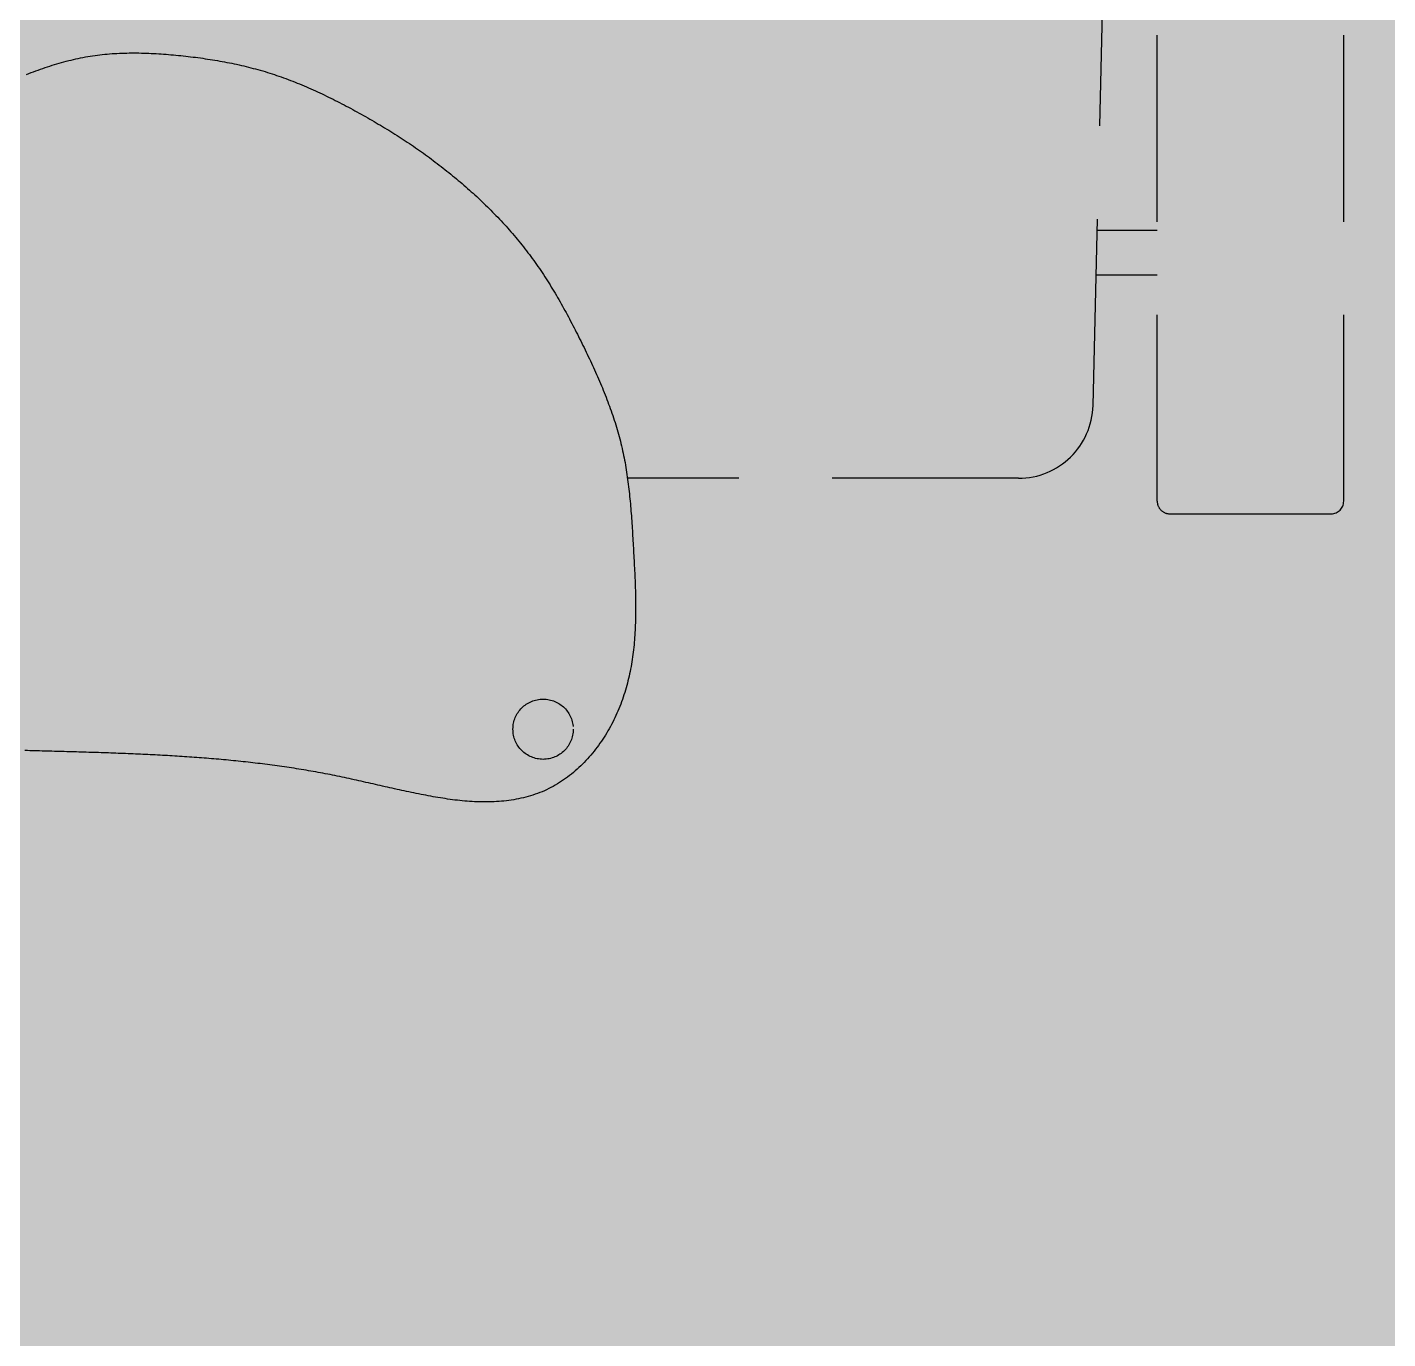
# Model space of a CAD drawing. Header units: metres. Extents: x 630750 to 860239, y 578133 to 726633.
# Drawn here: x 765025 to 765573, y 634001 to 634529 of the extents above; entities that cross this region are included whole.
import ezdxf

# ---------------------------------------------------------------- set-up
doc = ezdxf.new("R2010")
doc.units = ezdxf.units.M
doc.header["$LTSCALE"] = 300
doc.linetypes.add('3$0$업무시설_xr-base$0$CONTINOUS', pattern=[0])
doc.linetypes.add('새_블럭$0$HIDDEN', pattern=[0.375, 0.25, -0.125])
for name, color, linetype in [('3$0$A-CON', 2, 'Continuous'), ('3$0$A-WALL-CONC', 2, 'Continuous'), ('새_블럭$0$KUK-WALL-FIN_1', 30, 'Continuous')]:
    doc.layers.add(name, color=color, linetype=linetype)

# ---------------------------------------------------------------- blocks, each defined once
blk = doc.blocks.new('3$0$con2')
at = {"layer": '3$0$A-WALL-CONC', "linetype": '3$0$업무시설_xr-base$0$CONTINOUS'}
h = blk.add_hatch(color=251, dxfattribs=at)
h.dxf.hatch_style = 1
edge = h.paths.add_edge_path(flags=17)
edge.add_arc((-134345.86, -276172.16), 450, 0, 360)
h.paths.add_polyline_path([(-156156.58, -311179.88), (-156334.97, -311089.44), (-156922.81, -312248.94), (-156744.43, -312339.38)], flags=16)
h.paths.add_polyline_path([(-157332.28, -313498.88), (-157510.66, -313408.44), (-158053.29, -314478.74), (-157874.91, -314569.18)], flags=16)
h.paths.add_polyline_path([(-94657.59, -334034.69), (-94715.67, -334226.07), (-93739.61, -334522.25), (-93681.54, -334330.86)], flags=17)
h.paths.add_polyline_path([(-111499.3, -328924.21), (-111557.38, -329115.59), (-110581.33, -329411.77), (-110523.25, -329220.39)], flags=17)
h.paths.add_polyline_path([(-109394.09, -329563.02), (-109452.17, -329754.4), (-108476.11, -330050.58), (-108418.04, -329859.2)], flags=17)
h.paths.add_polyline_path([(-107288.88, -330201.83), (-107346.95, -330393.21), (-106370.9, -330689.39), (-106312.83, -330498.01)], flags=17)
h.paths.add_polyline_path([(-105183.67, -330840.64), (-105241.74, -331032.02), (-104265.69, -331328.2), (-104207.61, -331136.82)], flags=17)
h.paths.add_polyline_path([(-103078.45, -331479.45), (-103136.53, -331670.83), (-102160.47, -331967.01), (-102102.4, -331775.63)], flags=16)
h.paths.add_polyline_path([(-100973.24, -332118.26), (-101031.31, -332309.64), (-100055.26, -332605.82), (-99997.19, -332414.44)], flags=16)
h.paths.add_polyline_path([(-98868.03, -332757.07), (-98926.1, -332948.45), (-97950.05, -333244.63), (-97891.97, -333053.25)], flags=16)
h.paths.add_polyline_path([(-96762.81, -333395.88), (-96820.89, -333587.26), (-95844.83, -333883.44), (-95786.76, -333692.06)], flags=16)
edge = h.paths.add_edge_path(flags=17)
edge.add_arc((-134345.86, -286072.18), 450, 0, 360)
h.paths.add_polyline_path([(-143845.86, -275922.16), (-143845.86, -275872.16), (-144545.85, -275872.16), (-144545.85, -286422.16), (-141345.85, -286422.16), (-141345.85, -286222.16), (-143845.85, -286222.16), (-143845.85, -285772.16), (-144345.85, -285772.16), (-144345.85, -276572.16), (-143845.85, -276572.16), (-143845.85, -276122.16), (-141745.85, -276122.16), (-141345.85, -276122.16), (-141345.85, -275922.16)], flags=17)
h.paths.add_polyline_path([(-104645.86, -260722.16), (-107545.86, -260722.15), (-107545.86, -260922.15), (-104645.86, -260922.16)], flags=16)
h.paths.add_polyline_path([(-105845.86, -322372.15), (-105845.86, -325422.15), (-105555.86, -325422.15), (-105555.86, -325222.15), (-105645.86, -325222.15), (-105645.86, -322572.15), (-99445.86, -322572.15), (-99445.86, -325222.15), (-104555.86, -325222.15), (-104555.86, -325422.15), (-99245.86, -325422.15), (-99245.86, -322372.15)], flags=17)
edge = h.paths.add_edge_path(flags=17)
edge.add_arc((-99495.86, -295972.16), 450, 0, 360)
edge = h.paths.add_edge_path(flags=17)
edge.add_arc((-114495.86, -312472.16), 450, 0, 360)
edge = h.paths.add_edge_path(flags=17)
edge.add_arc((-114495.86, -319072.16), 450, 0, 360)
edge = h.paths.add_edge_path(flags=16)
edge.add_arc((-114545.86, -327472.16), 400, 0, 360)
h.paths.add_polyline_path([(-99895.86, -302172.15), (-99095.86, -302172.15), (-99095.86, -302972.15), (-99895.86, -302972.15)], flags=17)
h.paths.add_polyline_path([(-92295.86, -302072.16), (-91595.86, -302072.16), (-91595.86, -303072.16), (-92295.86, -303072.16)], flags=17)
h.paths.add_polyline_path([(-92295.86, -311972.16), (-91595.86, -311972.16), (-91595.86, -312972.16), (-92295.86, -312972.16)], flags=17)
edge = h.paths.add_edge_path()
edge.add_arc((-127717.72, -334910.62), 400, 0, 360)
h.paths.add_polyline_path([(-166745.86, -285572.16), (-165945.86, -285572.16), (-165945.86, -286372.16), (-166745.86, -286372.16)], flags=16)
h.paths.add_polyline_path([(-151620.1, -327239.63), (-152385.63, -327007.33), (-152617.93, -327772.87), (-151852.4, -328005.16)], flags=16)
h.paths.add_polyline_path([(-164251.38, -323406.77), (-165016.91, -323174.47), (-165249.21, -323940.01), (-164483.67, -324172.3)], flags=17)
h.paths.add_polyline_path([(-165728.14, -305715.75), (-166493.67, -305483.45), (-166725.96, -306248.98), (-165960.43, -306481.28)], flags=16)
h.paths.add_polyline_path([(-170567.02, -321490.34), (-171332.55, -321258.04), (-171564.84, -322023.58), (-170799.31, -322255.87)], flags=17)
h.paths.add_polyline_path([(-166745.86, -295572.15), (-165945.86, -295572.15), (-165945.86, -296372.15), (-166745.86, -296372.15)], flags=16)
edge = h.paths.add_edge_path(flags=16)
edge.add_arc((-137840, -314543.94), 450, 0, 360)
edge = h.paths.add_edge_path(flags=16)
edge.add_arc((-128366.54, -317418.58), 450, 0, 360)
h.paths.add_polyline_path([(-146814.55, -311402.67), (-147580.08, -311170.38), (-147812.37, -311935.91), (-147046.84, -312168.21)], flags=16)
h.paths.add_polyline_path([(-182399.1, -318004.49), (-183068.94, -317801.23), (-183272.2, -318471.07), (-182602.36, -318674.33)], flags=16)
h.paths.add_polyline_path([(-183245.86, -305522.16), (-182545.86, -305522.16), (-182545.86, -306222.16), (-183245.86, -306222.16)], flags=16)
h.paths.add_polyline_path([(-183245.86, -295622.16), (-182545.86, -295622.16), (-182545.86, -296322.16), (-183245.86, -296322.16)], flags=17)
h.paths.add_polyline_path([(-183245.86, -285722.16), (-182545.86, -285722.16), (-182545.86, -286422.16), (-183245.86, -286422.16)], flags=17)
h.paths.add_polyline_path([(-183245.86, -280472.15), (-182545.86, -280472.15), (-182545.86, -281172.15), (-183245.86, -281172.15)], flags=17)
h.paths.add_polyline_path([(-167847.82, -312701.23), (-168613.36, -312468.93), (-168845.65, -313234.46), (-168080.12, -313466.76)], flags=17)
h.paths.add_polyline_path([(-173995.86, -310859.87), (-173195.86, -310859.87), (-173195.86, -311659.87), (-173995.86, -311659.87)], flags=16)
h.paths.add_polyline_path([(-173995.86, -305472.16), (-173195.86, -305472.16), (-173195.86, -306272.16), (-173995.86, -306272.16)], flags=16)
edge = h.paths.add_edge_path(flags=17)
edge.add_arc((-130500.75, -324451.91), 450, 0, 360)
edge = h.paths.add_edge_path(flags=17)
edge.add_arc((-139974.21, -321577.26), 450, 0, 360)
h.paths.add_polyline_path([(-148948.75, -318436), (-149714.28, -318203.7), (-149946.58, -318969.24), (-149181.05, -319201.53)], flags=16)
h.paths.add_polyline_path([(-173995.86, -295572.16), (-173195.86, -295572.16), (-173195.86, -296372.16), (-173995.86, -296372.16)], flags=16)
h.paths.add_polyline_path([(-173995.86, -285672.16), (-173195.86, -285672.16), (-173195.86, -286472.16), (-173995.86, -286472.16)], flags=16)
h.paths.add_polyline_path([(-164445.85, -276572.16), (-163645.85, -276572.16), (-163645.85, -275772.16), (-164445.85, -275772.16)], flags=16)
h.paths.add_polyline_path([(-173945.86, -276472.16), (-173345.86, -276472.16), (-173345.86, -275872.16), (-173945.86, -275872.16)], flags=17)
h.paths.add_polyline_path([(-144645.85, -302172.16), (-143845.85, -302172.16), (-143845.85, -302972.16), (-144645.85, -302972.16)], flags=17)
h.paths.add_polyline_path([(-144645.85, -295572.16), (-143845.85, -295572.16), (-143845.85, -296372.16), (-144645.85, -296372.16)], flags=16)
h.paths.add_polyline_path([(-99845.86, -327072.15), (-99045.86, -327072.15), (-99045.86, -327872.15), (-99845.86, -327872.15)], flags=16)
h.paths.add_polyline_path([(-154445.85, -302272.16), (-153845.85, -302272.16), (-153845.85, -302872.16), (-154445.85, -302872.16)], flags=17)
edge = h.paths.add_edge_path(flags=17)
edge.add_arc((-124445.86, -286072.16), 350, 0, 360)
edge = h.paths.add_edge_path(flags=17)
edge.add_arc((-124445.86, -295972.15), 350, 0, 360)
edge = h.paths.add_edge_path(flags=17)
edge.add_arc((-134345.86, -302572.15), 350, 0, 360)
edge = h.paths.add_edge_path(flags=17)
edge.add_arc((-134345.86, -295972.15), 350, 0, 360)
h.paths.add_polyline_path([(-92345.86, -253222.15), (-91645.86, -253222.15), (-91645.86, -253922.15), (-92345.86, -253922.15)], flags=17)
h.paths.add_polyline_path([(-173995.86, -253222.15), (-173295.86, -253222.15), (-173295.86, -253922.15), (-173995.86, -253922.15)], flags=17)
h.paths.add_polyline_path([(-92345.86, -333872.16), (-91645.86, -333872.16), (-91645.86, -334572.16), (-92345.86, -334572.16)], flags=17)
h.paths.add_polyline_path([(-92395.86, -327072.16), (-91645.86, -327072.16), (-91645.86, -327872.16), (-92395.86, -327872.16)], flags=16)
h.paths.add_polyline_path([(-92295.86, -318572.16), (-91595.86, -318572.16), (-91595.86, -319572.16), (-92295.86, -319572.16)], flags=17)
edge = h.paths.add_edge_path(flags=17)
edge.add_arc((-107945.86, -329272.16), 450, 0, 360)
edge = h.paths.add_edge_path(flags=17)
edge.add_arc((-107945.86, -295972.16), 500, 0, 360)
h.paths.add_polyline_path([(-108345.86, -318572.16), (-107545.86, -318572.16), (-107545.86, -319572.16), (-108345.86, -319572.16)], flags=17)
h.paths.add_polyline_path([(-108345.86, -311972.16), (-107545.86, -311972.16), (-107545.86, -312972.16), (-108345.86, -312972.16)], flags=17)
h.paths.add_polyline_path([(-108345.86, -302072.16), (-107545.86, -302072.16), (-107545.86, -303072.16), (-108345.86, -303072.16)], flags=17)
h.paths.add_polyline_path([(-124845.86, -253172.16), (-124045.86, -253172.16), (-124045.86, -253972.16), (-124845.86, -253972.16)], flags=17)
h.paths.add_polyline_path([(-144645.86, -253172.16), (-143845.86, -253172.16), (-143845.86, -253972.16), (-144645.86, -253972.16)], flags=17)
h.paths.add_polyline_path([(-164445.61, -253172.16), (-163645.61, -253172.16), (-163645.61, -253972.16), (-164445.61, -253972.16)], flags=17)
h.paths.add_polyline_path([(-114945.86, -253172.16), (-114145.86, -253172.16), (-114145.86, -253972.16), (-114945.86, -253972.16)], flags=17)
h.paths.add_polyline_path([(-134645.86, -253272.16), (-134045.86, -253272.16), (-134045.86, -253872.16), (-134645.86, -253872.16)], flags=17)
h.paths.add_polyline_path([(-154445.86, -253272.16), (-153845.86, -253272.16), (-153845.86, -253872.16), (-154445.86, -253872.16)], flags=17)
h.paths.add_polyline_path([(-99745.86, -253272.16), (-99145.86, -253272.16), (-99145.86, -253872.16), (-99745.86, -253872.16)], flags=17)
h.paths.add_polyline_path([(-108345.86, -253172.16), (-107545.86, -253172.16), (-107545.86, -253972.16), (-108345.86, -253972.16)], flags=17)
h.paths.add_polyline_path([(-92295.86, -295622.16), (-91595.86, -295622.16), (-91595.86, -296322.16), (-92295.86, -296322.16)], flags=17)
h.paths.add_polyline_path([(-92295.86, -285722.16), (-91595.86, -285722.16), (-91595.86, -286422.16), (-92295.86, -286422.16)], flags=17)
h.paths.add_polyline_path([(-92295.86, -275822.16), (-91595.86, -275822.16), (-91595.86, -276522.16), (-92295.86, -276522.16)], flags=17)
h.paths.add_polyline_path([(-92295.86, -269222.16), (-91595.86, -269222.16), (-91595.86, -269922.16), (-92295.86, -269922.16)], flags=17)
h.paths.add_polyline_path([(-92295.86, -260722.16), (-91595.86, -260722.16), (-91595.86, -261422.16), (-92295.86, -261422.16)], flags=17)
h.paths.add_polyline_path([(-99845.86, -331472.16), (-99045.86, -331472.16), (-99045.86, -332272.16), (-99845.86, -332272.16)], flags=16)
h.paths.add_polyline_path([(-114945.86, -285672.16), (-114145.86, -285672.16), (-114145.86, -286472.16), (-114945.86, -286472.16)], flags=16)
h.paths.add_polyline_path([(-174045.86, -269172.16), (-173245.86, -269172.16), (-173245.86, -269972.16), (-174045.86, -269972.16)], flags=16)
h.paths.add_polyline_path([(-174045.86, -260672.16), (-173245.86, -260672.16), (-173245.86, -261472.16), (-174045.86, -261472.16)], flags=16)
edge = h.paths.add_edge_path(flags=17)
edge.add_arc((-124445.86, -276172.16), 450, 0, 360)
edge = h.paths.add_edge_path(flags=17)
edge.add_arc((-114545.86, -295972.16), 450, 0, 360)
edge = h.paths.add_edge_path(flags=17)
edge.add_arc((-114545.86, -302572.16), 450, 0, 360)
h.paths.add_polyline_path([(-114945.86, -269172.16), (-114145.86, -269172.16), (-114145.86, -269972.16), (-114945.86, -269972.16)], flags=16)
h.paths.add_polyline_path([(-100595.86, -260722.16), (-99795.86, -260722.16), (-99795.86, -261522.16), (-100595.86, -261522.16)], flags=17)
h.paths.add_polyline_path([(-114945.86, -260672.16), (-114145.86, -260672.16), (-114145.86, -261472.16), (-114945.86, -261472.16)], flags=16)
h.paths.add_polyline_path([(-108345.86, -285672.15), (-107545.86, -285672.15), (-107545.86, -286472.15), (-108345.86, -286472.15)], flags=16)
h.paths.add_polyline_path([(-99895.86, -285672.15), (-99095.86, -285672.15), (-99095.86, -286472.15), (-99895.86, -286472.15)], flags=16)
h.paths.add_polyline_path([(-99895.86, -275772.15), (-99095.86, -275772.15), (-99095.86, -276572.15), (-99895.86, -276572.15)], flags=16)
h.paths.add_polyline_path([(-108345.86, -275772.15), (-107545.86, -275772.15), (-107545.86, -276572.15), (-108345.86, -276572.15)], flags=16)
h.paths.add_polyline_path([(-114945.86, -275772.15), (-114145.86, -275772.15), (-114145.86, -276572.15), (-114945.86, -276572.15)], flags=16)
h.paths.add_polyline_path([(-124845.86, -260672.15), (-124045.86, -260672.15), (-124045.86, -261472.15), (-124845.86, -261472.15)], flags=16)
h.paths.add_polyline_path([(-134745.86, -260672.15), (-133945.86, -260672.15), (-133945.86, -261472.15), (-134745.86, -261472.15)], flags=16)
h.paths.add_polyline_path([(-144645.86, -260672.15), (-143845.86, -260672.15), (-143845.86, -261472.15), (-144645.86, -261472.15)], flags=16)
h.paths.add_polyline_path([(-154545.86, -260672.15), (-153745.86, -260672.15), (-153745.86, -261472.15), (-154545.86, -261472.15)], flags=16)
h.paths.add_polyline_path([(-154545.86, -269172.15), (-153745.86, -269172.15), (-153745.86, -269972.15), (-154545.86, -269972.15)], flags=16)
h.paths.add_polyline_path([(-144645.86, -269172.15), (-143845.86, -269172.15), (-143845.86, -269972.15), (-144645.86, -269972.15)], flags=16)
h.paths.add_polyline_path([(-134745.86, -269172.15), (-133945.86, -269172.15), (-133945.86, -269972.15), (-134745.86, -269972.15)], flags=16)
h.paths.add_polyline_path([(-124845.86, -269172.15), (-124045.86, -269172.15), (-124045.86, -269972.15), (-124845.86, -269972.15)], flags=16)
h.paths.add_polyline_path([(-99895.86, -269172.15), (-99095.86, -269172.15), (-99095.86, -269972.15), (-99895.86, -269972.15)], flags=16)
edge = h.paths.add_edge_path(flags=17)
edge.add_arc((-142631.08, -330333.03), 450, 0, 360)
h.paths.add_polyline_path([(-92245.86, -248122.15), (-91645.86, -248122.15), (-91645.86, -248722.15), (-92245.86, -248722.15)], flags=16)
h.paths.add_polyline_path([(-154545.85, -275772.16), (-153745.85, -275772.16), (-153745.85, -276572.16), (-154545.85, -276572.16)], flags=16)
h.paths.add_polyline_path([(-181495.86, -275872.15), (-180895.86, -275872.15), (-180895.86, -276472.15), (-181495.86, -276472.15)], flags=17)
h.paths.add_polyline_path([(-181495.86, -269272.15), (-180895.86, -269272.15), (-180895.86, -269872.15), (-181495.86, -269872.15)], flags=17)
h.paths.add_polyline_path([(-181495.86, -260772.15), (-180895.86, -260772.15), (-180895.86, -261372.15), (-181495.86, -261372.15)], flags=17)
h.paths.add_polyline_path([(-99745.86, -248122.15), (-99145.86, -248122.15), (-99145.86, -248722.15), (-99745.86, -248722.15)], flags=16)
h.paths.add_polyline_path([(-108245.86, -248122.15), (-107645.86, -248122.15), (-107645.86, -248722.15), (-108245.86, -248722.15)], flags=16)
h.paths.add_polyline_path([(-114845.86, -248122.15), (-114245.86, -248122.15), (-114245.86, -248722.15), (-114845.86, -248722.15)], flags=16)
h.paths.add_polyline_path([(-124745.86, -248122.15), (-124145.86, -248122.15), (-124145.86, -248722.15), (-124745.86, -248722.15)], flags=16)
h.paths.add_polyline_path([(-134645.86, -248122.15), (-134045.86, -248122.15), (-134045.86, -248722.15), (-134645.86, -248722.15)], flags=16)
h.paths.add_polyline_path([(-144545.86, -248122.15), (-143945.86, -248122.15), (-143945.86, -248722.15), (-144545.86, -248722.15)], flags=16)
h.paths.add_polyline_path([(-154445.86, -248122.15), (-153845.86, -248122.15), (-153845.86, -248722.15), (-154445.86, -248722.15)], flags=16)
h.paths.add_polyline_path([(-164345.86, -248122.15), (-163745.86, -248122.15), (-163745.86, -248722.15), (-164345.86, -248722.15)], flags=16)
h.paths.add_polyline_path([(-173945.86, -248122.15), (-173345.86, -248122.15), (-173345.86, -248722.15), (-173945.86, -248722.15)], flags=16)
h.paths.add_polyline_path([(-181495.86, -248122.15), (-180895.86, -248122.15), (-180895.86, -248722.15), (-181495.86, -248722.15)], flags=17)
h.paths.add_polyline_path([(-156129.82, -308837.28), (-156275.21, -309124.05), (-155530.07, -309501.82), (-155767.47, -309970.08), (-155589.08, -310060.51), (-155031.87, -308961.44), (-158742.65, -307835.44), (-158800.72, -308026.82), (-158705.03, -308055.86), (-159053.47, -309204.15), (-159149.17, -309175.12), (-159207.24, -309366.5), (-159111.55, -309395.54), (-160940.87, -315424.1), (-163476.69, -314654.63), (-161647.37, -308626.06), (-160164.15, -309076.13), (-160106.08, -308884.75), (-161589.3, -308434.68), (-161240.86, -307286.38), (-159757.64, -307736.45), (-159699.57, -307545.07), (-161374.17, -307036.92), (-163726.15, -314787.93), (-158751.16, -316297.55), (-158462.76, -315728.69), (-158641.13, -315638.24), (-158853.67, -316057.45), (-160749.48, -315482.17), (-158513.65, -308113.93)], flags=16)
h.paths.add_polyline_path([(-164195.86, -268622.15), (-164395.86, -268622.15), (-164395.86, -260722.15), (-161345.86, -260722.15), (-161345.86, -269922.15), (-164395.86, -269922.15), (-164395.86, -269622.15), (-164195.86, -269622.15), (-164195.86, -269722.15), (-161545.86, -269722.15), (-161545.86, -267322.15), (-163095.86, -267322.15), (-163095.86, -267122.15), (-161545.86, -267122.15), (-161545.86, -260922.15), (-164195.86, -260922.15), (-164195.86, -267122.15), (-164095.86, -267122.15), (-164095.86, -267322.15), (-164195.86, -267322.15)], flags=16)
h.paths.add_polyline_path([(-133745.86, -297419.02), (-133445.86, -297419.02), (-133445.86, -294772.16), (-133745.86, -294772.16)], flags=16)
h.paths.add_polyline_path([(-174045.86, -269972.15), (-174045.86, -269172.15), (-173245.86, -269172.15), (-173245.86, -269972.15)], flags=16)
edge = h.paths.add_edge_path()
edge.add_line((-92095.86, -249472.15), (-92095.87, -249672.15))
edge.add_line((-92095.86, -249472.15), (-92095.86, -249672.15))
edge.add_line((-92095.86, -249472.15), (-92095.86, -249672.15))
edge.add_line((-107745.86, -269122.15), (-107945.86, -269122.15))
edge.add_line((-107945.86, -266622.16), (-107745.86, -266622.16))
edge.add_line((-107945.86, -265972.16), (-107945.86, -266622.16))
edge.add_line((-107945.86, -269122.15), (-107945.86, -269672.16))
edge.add_line((-107745.86, -269472.16), (-107745.86, -269122.15))
edge.add_line((-107745.86, -266622.16), (-107745.86, -265972.16))
edge.add_arc((-131699.45, -252472.15), 9200, 49.504868, 90)
edge.add_line((-91895.86, -331197.16), (-91595.86, -331197.16))
edge.add_line((-91595.86, -321272.16), (-91895.86, -321272.16))
edge.add_line((-102295.86, -264497.15), (-102095.86, -264497.15))
edge.add_line((-102295.86, -263497.15), (-102095.86, -263497.15))
edge.add_line((-102095.86, -264497.15), (-102095.86, -264872.15))
edge.add_line((-102095.86, -262922.15), (-102095.86, -263497.15))
edge.add_line((-102295.86, -264497.15), (-102295.86, -264672.15))
edge.add_line((-102295.86, -263122.15), (-102295.86, -263497.15))
edge.add_line((-102095.86, -264872.15), (-103745.86, -264872.15))
edge.add_line((-102295.86, -264672.15), (-103745.86, -264672.15))
edge.add_line((-112628.46, -328581.58), (-113861.43, -328207.44))
edge.add_line((-112686.54, -328772.96), (-112628.46, -328581.58))
edge.add_line((-113989.85, -328377.48), (-112686.54, -328772.96))
edge.add_line((-91895.86, -334572.16), (-91895.86, -334872.72))
edge.add_line((-91895.86, -334872.72), (-92552.38, -334673.5))
edge.add_line((-91595.86, -321272.16), (-91595.86, -257872.02))
edge.add_line((-91645.86, -327872.16), (-91595.86, -327872.16))
edge.add_line((-91595.86, -327872.16), (-91595.86, -326772.16))
edge.add_line((-92552.38, -334673.5), (-92610.45, -334864.89))
edge.add_line((-92610.45, -334864.89), (-91595.86, -335172.76))
edge.add_line((-91595.86, -335172.76), (-91595.86, -331197.16))
edge.add_line((-113989.85, -328504.28), (-113989.85, -328377.48))
edge.add_line((-114139.85, -328504.28), (-114139.85, -328154.58))
edge.add_line((-114212.75, -327693.6), (-113861.43, -328207.44))
edge.add_line((-114363.14, -327827.99), (-114139.85, -328154.58))
edge.add_line((-114139.85, -328504.28), (-113989.85, -328504.28))
edge.add_line((-91595.86, -326772.16), (-91895.86, -326772.16))
edge.add_line((-180895.85, -299322.15), (-182995.86, -299322.15))
edge.add_line((-180895.85, -299022.15), (-180895.85, -299322.15))
edge.add_line((-182995.86, -299022.15), (-180895.85, -299022.15))
edge.add_line((-180895.86, -304122.15), (-180895.86, -304422.15))
edge.add_line((-180895.86, -287122.15), (-182995.86, -287122.15))
edge.add_line((-180895.86, -287422.15), (-180895.86, -287122.15))
edge.add_line((-182995.86, -287422.15), (-180895.86, -287422.15))
edge.add_line((-180895.86, -293072.15), (-182995.86, -293072.15))
edge.add_line((-180895.86, -292772.15), (-180895.86, -293072.15))
edge.add_line((-182995.86, -292772.15), (-180895.86, -292772.15))
edge.add_line((-180895.86, -304422.15), (-182995.86, -304422.15))
edge.add_line((-182995.86, -304122.15), (-180895.86, -304122.15))
edge.add_line((-91595.86, -331197.16), (-91595.86, -335172.76))
edge.add_line((-91595.86, -257872.15), (-91595.86, -321272.16))
edge.add_line((-92095.86, -249472.15), (-92095.85, -249672.15))
edge.add_line((-89395.61, -249672.15), (-92095.85, -249672.15))
edge.add_line((-89395.61, -249472.15), (-92095.86, -249472.15))
edge.add_line((-125725.12, -245475.68), (-122586.82, -248122.15))
edge.add_line((-128045.86, -242472.15), (-121345.86, -248122.15))
edge.add_line((-144945.86, -243272.15), (-131695.93, -243272.15))
edge.add_line((-145745.86, -242472.15), (-128045.86, -242472.15))
edge.add_line((-144945.86, -248122.15), (-144945.86, -243272.15))
edge.add_line((-145745.86, -248122.15), (-145745.86, -242472.15))
edge.add_line((-183095.92, -306222.16), (-183095.94, -313624.25))
edge.add_line((-183295.86, -313624.25), (-183095.86, -313624.25))
edge.add_line((-89395.61, -248522.15), (-91645.85, -248522.15))
edge.add_line((-92095.86, -257472.15), (-89395.61, -257472.15))
edge.add_line((-91595.86, -257872.15), (-88995.61, -257872.15))
edge.add_line((-89395.61, -249672.15), (-89395.61, -257472.15))
edge.add_line((-89395.61, -248522.15), (-89395.61, -249472.15))
edge.add_line((-88995.61, -248122.15), (-88995.61, -257872.15))
edge.add_line((-88995.61, -248122.15), (-91645.86, -248122.15))
edge.add_line((-102295.86, -263122.15), (-103745.86, -263122.15))
edge.add_line((-102095.86, -262922.15), (-103745.86, -262922.15))
edge.add_line((-99295.86, -275772.15), (-99295.86, -269972.15))
edge.add_line((-99095.86, -275772.15), (-99095.86, -269972.15))
edge.add_line((-99295.86, -285672.15), (-99295.86, -276572.15))
edge.add_line((-99095.86, -285672.15), (-99095.86, -276572.15))
edge.add_line((-99295.86, -290172.15), (-99095.86, -290172.15))
edge.add_line((-183245.86, -306222.15), (-183295.92, -306222.15))
edge.add_line((-111745.86, -265972.15), (-107945.86, -265972.15))
edge.add_line((-111745.86, -262022.15), (-111745.86, -265972.15))
edge.add_line((-111545.86, -262022.15), (-111745.86, -262022.15))
edge.add_line((-111545.86, -262922.15), (-111545.86, -262022.15))
edge.add_line((-111445.86, -262922.15), (-111545.86, -262922.15))
edge.add_line((-111445.86, -263122.15), (-111445.86, -262922.15))
edge.add_line((-111545.86, -263122.15), (-111445.86, -263122.15))
edge.add_line((-111545.86, -265772.15), (-111545.86, -263122.15))
edge.add_line((-103945.86, -265772.15), (-111545.86, -265772.15))
edge.add_line((-103945.86, -263122.15), (-103945.86, -265772.15))
edge.add_line((-110445.86, -263122.15), (-103945.86, -263122.15))
edge.add_line((-110445.86, -262922.15), (-110445.86, -263122.15))
edge.add_line((-109295.86, -262922.15), (-110445.86, -262922.15))
edge.add_line((-109295.86, -260922.15), (-109295.86, -262922.15))
edge.add_line((-111545.86, -260922.15), (-109295.86, -260922.15))
edge.add_line((-111545.86, -261022.15), (-111545.86, -260922.15))
edge.add_line((-111745.86, -261022.15), (-111545.86, -261022.15))
edge.add_line((-111745.86, -260722.15), (-111745.86, -261022.15))
edge.add_line((-108245.86, -260722.15), (-111745.86, -260722.15))
edge.add_line((-108245.86, -260922.15), (-108245.86, -260722.15))
edge.add_line((-109095.86, -260922.15), (-108245.86, -260922.15))
edge.add_line((-109095.86, -262922.15), (-109095.86, -260922.15))
edge.add_line((-103945.86, -262922.15), (-109095.86, -262922.15))
edge.add_line((-103945.86, -260722.16), (-103945.86, -262922.15))
edge.add_line((-103745.86, -260722.16), (-103945.86, -260722.16))
edge.add_line((-103745.86, -262922.15), (-103745.86, -260722.16))
edge.add_line((-103745.86, -264672.15), (-103745.86, -263122.15))
edge.add_line((-103745.86, -266622.16), (-103745.86, -264872.15))
edge.add_line((-103945.86, -266622.16), (-103745.86, -266622.16))
edge.add_line((-103945.86, -265972.15), (-103945.86, -266622.16))
edge.add_line((-107745.86, -265972.15), (-103945.86, -265972.15))
edge.add_line((-103745.86, -269157.76), (-103945.86, -269162.15))
edge.add_line((-103745.86, -269672.15), (-103745.86, -269157.76))
edge.add_line((-107945.86, -269672.15), (-103745.86, -269672.15))
edge.add_line((-103945.86, -269472.15), (-107745.86, -269472.15))
edge.add_line((-103945.86, -269162.15), (-103945.86, -269472.15))
edge.add_line((-173945.86, -248622.15), (-180895.86, -248622.15))
edge.add_line((-164345.86, -248622.15), (-173345.86, -248622.15))
edge.add_line((-154445.86, -248622.15), (-163745.86, -248622.15))
edge.add_line((-154445.86, -248122.15), (-181495.86, -248122.15))
edge.add_line((-144545.86, -248622.15), (-153845.86, -248622.15))
edge.add_line((-114845.86, -248622.15), (-124145.86, -248622.15))
edge.add_line((-108245.86, -248622.15), (-114245.86, -248622.15))
edge.add_line((-99745.86, -248622.15), (-107645.86, -248622.15))
edge.add_line((-92245.86, -248622.15), (-99145.86, -248622.15))
edge.add_line((-145745.86, -248122.15), (-153845.86, -248122.15))
edge.add_line((-144545.86, -248122.15), (-144945.86, -248122.15))
edge.add_line((-122586.82, -248122.15), (-124145.86, -248122.15))
edge.add_line((-91645.86, -248122.15), (-121345.86, -248122.15))
edge.add_line((-180995.86, -280772.15), (-182545.86, -280772.15))
edge.add_line((-181495.86, -280472.15), (-183295.86, -280472.15))
edge.add_line((-180995.86, -276472.15), (-180995.86, -280772.15))
edge.add_line((-180995.86, -269872.15), (-180995.86, -275872.15))
edge.add_line((-180995.86, -261372.15), (-180995.86, -269272.15))
edge.add_line((-180995.86, -248722.15), (-180995.86, -260772.15))
edge.add_line((-181495.86, -248122.15), (-181495.86, -280472.15))
edge.add_line((-91895.86, -331197.16), (-91895.86, -333872.16))
edge.add_line((-91895.86, -326772.16), (-91895.86, -327072.15))
edge.add_line((-91895.86, -319572.15), (-91895.86, -321272.16))
edge.add_line((-91895.86, -312972.15), (-91895.86, -318572.15))
edge.add_line((-91895.86, -303072.15), (-91895.86, -311972.15))
edge.add_line((-92095.86, -296322.16), (-92095.86, -302072.15))
edge.add_line((-92095.86, -286422.16), (-92095.86, -295622.16))
edge.add_line((-92095.86, -276522.16), (-92095.86, -285722.16))
edge.add_line((-92095.86, -269922.16), (-92095.86, -275822.16))
edge.add_line((-92095.86, -261422.16), (-92095.86, -269222.16))
edge.add_line((-92095.86, -257472.15), (-92095.86, -260722.16))
edge.add_line((-99095.86, -286472.15), (-99095.86, -290172.15))
edge.add_line((-99295.86, -286472.15), (-99295.86, -290172.15))
edge.add_line((-182995.86, -304422.15), (-182995.86, -305522.15))
edge.add_line((-182995.86, -299322.15), (-182995.86, -304122.15))
edge.add_line((-182995.86, -296322.15), (-182995.86, -299022.15))
edge.add_line((-182995.86, -293072.15), (-182995.86, -295622.15))
edge.add_line((-182995.86, -287422.15), (-182995.86, -292772.15))
edge.add_line((-182995.86, -286422.15), (-182995.86, -287122.15))
edge.add_line((-182995.86, -281172.15), (-182995.86, -285722.15))
edge.add_line((-183295.86, -280472.15), (-183295.86, -313624.25))
blk = doc.blocks.new('새_블럭$0$GF0T')
at = {"layer": '새_블럭$0$KUK-WALL-FIN_1', "color": 222, "linetype": '새_블럭$0$HIDDEN'}
for p, q in [((521.56, 290.31), (36.56, 290.31)), ((526.56, 220.31), (526.56, 285.31)), ((521.56, 215.31), (36.56, 215.31))]:
    blk.add_line(p, q, dxfattribs=at)
at = {"layer": '새_블럭$0$KUK-WALL-FIN_1', "color": 8, "linetype": '새_블럭$0$HIDDEN'}
for p, q in [((412.49, 191.3), (412.49, 215.31)), ((430.49, 190.89), (430.49, 215.31)), ((483.01, 189.47), (277.17, 194.39)), ((512.29, 159.48), (512.29, 2.2))]:
    blk.add_line(p, q, dxfattribs=at)
at = {"layer": '새_블럭$0$KUK-WALL-FIN_1', "color": 8}
blk.add_polyline3d([(349.81, -239.51, 0), (349.45, -238.58, 0), (349.09, -237.66, 0), (348.74, -236.73, 0), (348.39, -235.8, 0), (348.05, -234.87, 0), (347.72, -233.94, 0), (347.39, -233, 0), (347.07, -232.07, 0), (346.75, -231.13, 0), (346.45, -230.19, 0), (346.15, -229.25, 0), (345.86, -228.3, 0), (345.57, -227.35, 0), (345.29, -226.41, 0), (345.02, -225.46, 0), (344.76, -224.51, 0), (344.51, -223.55, 0), (344.26, -222.6, 0), (344.02, -221.64, 0), (343.8, -220.68, 0), (343.58, -219.72, 0), (343.37, -218.76, 0), (343.17, -217.8, 0), (342.98, -216.84, 0), (342.8, -215.87, 0), (342.62, -214.9, 0), (342.46, -213.93, 0), (342.31, -212.96, 0), (342.17, -211.99, 0), (342.04, -211.02, 0), (341.92, -210.04, 0), (341.81, -209.07, 0), (341.71, -208.09, 0), (341.62, -207.11, 0), (341.53, -206.13, 0), (341.46, -205.15, 0), (341.4, -204.17, 0), (341.34, -203.19, 0), (341.29, -202.2, 0), (341.25, -201.22, 0), (341.22, -200.23, 0), (341.2, -199.25, 0), (341.19, -198.26, 0), (341.18, -197.28, 0), (341.18, -196.29, 0), (341.18, -195.3, 0), (341.19, -194.31, 0), (341.21, -193.32, 0), (341.24, -192.33, 0), (341.27, -191.34, 0), (341.31, -190.35, 0), (341.36, -189.36, 0), (341.41, -188.37, 0), (341.46, -187.38, 0), (341.52, -186.39, 0), (341.59, -185.4, 0), (341.66, -184.41, 0), (341.73, -183.43, 0), (341.81, -182.44, 0), (341.9, -181.45, 0), (341.98, -180.46, 0), (342.07, -179.47, 0), (342.17, -178.48, 0), (342.27, -177.5, 0), (342.37, -176.51, 0), (342.48, -175.53, 0), (342.59, -174.54, 0), (342.7, -173.56, 0), (342.82, -172.57, 0), (342.94, -171.59, 0), (343.07, -170.61, 0), (343.2, -169.63, 0), (343.34, -168.65, 0), (343.48, -167.67, 0), (343.62, -166.69, 0), (343.77, -165.71, 0), (343.93, -164.74, 0), (344.09, -163.76, 0), (344.25, -162.79, 0), (344.42, -161.81, 0), (344.6, -160.84, 0), (344.78, -159.87, 0), (344.96, -158.91, 0), (345.15, -157.94, 0), (345.35, -156.97, 0), (345.55, -156.01, 0), (345.75, -155.04, 0), (345.97, -154.08, 0), (346.19, -153.12, 0), (346.41, -152.16, 0), (346.64, -151.21, 0), (346.88, -150.25, 0), (347.12, -149.3, 0), (347.37, -148.34, 0), (347.62, -147.39, 0), (347.88, -146.45, 0), (348.15, -145.5, 0), (348.42, -144.55, 0), (348.7, -143.61, 0), (348.99, -142.67, 0), (349.28, -141.73, 0), (349.58, -140.79, 0), (349.88, -139.86, 0), (350.2, -138.93, 0), (350.51, -138, 0), (350.84, -137.07, 0), (351.17, -136.14, 0), (351.51, -135.22, 0), (351.85, -134.29, 0), (352.2, -133.37, 0), (352.56, -132.46, 0), (352.92, -131.54, 0), (353.29, -130.62, 0), (353.66, -129.71, 0), (354.04, -128.8, 0), (354.42, -127.89, 0), (354.81, -126.98, 0), (355.2, -126.08, 0), (355.6, -125.17, 0), (356, -124.27, 0), (356.4, -123.37, 0), (356.82, -122.48, 0), (357.23, -121.58, 0), (357.65, -120.69, 0), (358.08, -119.79, 0), (358.51, -118.9, 0), (358.94, -118.01, 0), (359.38, -117.13, 0), (359.81, -116.24, 0), (360.26, -115.36, 0), (360.71, -114.48, 0), (361.16, -113.6, 0), (361.61, -112.72, 0), (362.07, -111.84, 0), (362.53, -110.97, 0), (363, -110.09, 0), (363.46, -109.22, 0), (363.93, -108.35, 0), (364.4, -107.48, 0), (364.88, -106.62, 0), (365.36, -105.75, 0), (365.84, -104.89, 0), (366.32, -104.03, 0), (366.8, -103.17, 0), (367.29, -102.31, 0), (367.78, -101.46, 0), (368.27, -100.6, 0), (368.77, -99.75, 0), (369.27, -98.9, 0), (369.77, -98.05, 0), (370.27, -97.2, 0), (370.78, -96.36, 0), (371.29, -95.51, 0), (371.8, -94.67, 0), (372.31, -93.83, 0), (372.83, -93, 0), (373.35, -92.16, 0), (373.88, -91.33, 0), (374.4, -90.5, 0), (374.93, -89.67, 0), (375.47, -88.84, 0), (376, -88.01, 0), (376.55, -87.19, 0), (377.09, -86.37, 0), (377.64, -85.55, 0), (378.19, -84.74, 0), (378.74, -83.92, 0), (379.3, -83.11, 0), (379.86, -82.3, 0), (380.43, -81.49, 0), (380.99, -80.69, 0), (381.56, -79.89, 0), (382.14, -79.09, 0), (382.72, -78.29, 0), (383.3, -77.49, 0), (383.88, -76.7, 0), (384.47, -75.91, 0), (385.07, -75.12, 0), (385.66, -74.34, 0), (386.26, -73.55, 0), (386.86, -72.77, 0), (387.47, -71.99, 0), (388.08, -71.22, 0), (388.69, -70.45, 0), (389.31, -69.68, 0), (389.93, -68.91, 0), (390.55, -68.15, 0), (391.18, -67.38, 0), (391.81, -66.62, 0), (392.45, -65.87, 0), (393.08, -65.12, 0), (393.73, -64.36, 0), (394.37, -63.62, 0), (395.02, -62.87, 0), (395.67, -62.13, 0), (396.33, -61.39, 0), (396.99, -60.65, 0), (397.65, -59.92, 0), (398.31, -59.19, 0), (398.98, -58.46, 0), (399.66, -57.74, 0), (400.33, -57.02, 0), (401.01, -56.3, 0), (401.7, -55.59, 0), (402.39, -54.88, 0), (403.08, -54.17, 0), (403.77, -53.47, 0), (404.47, -52.77, 0), (405.17, -52.08, 0), (405.88, -51.38, 0), (406.59, -50.7, 0), (407.3, -50.01, 0), (408.02, -49.33, 0), (408.74, -48.66, 0), (409.46, -47.98, 0), (410.19, -47.32, 0), (410.92, -46.65, 0), (411.65, -45.99, 0), (412.39, -45.34, 0), (413.13, -44.69, 0), (413.88, -44.04, 0), (414.63, -43.4, 0), (415.38, -42.76, 0), (416.14, -42.13, 0), (416.9, -41.5, 0), (417.66, -40.88, 0), (418.43, -40.26, 0), (419.2, -39.65, 0), (419.97, -39.04, 0), (420.75, -38.44, 0), (421.53, -37.84, 0), (422.32, -37.25, 0), (423.11, -36.66, 0), (423.9, -36.08, 0), (424.7, -35.51, 0), (425.5, -34.93, 0), (426.3, -34.37, 0), (427.11, -33.81, 0), (427.92, -33.25, 0), (428.73, -32.7, 0), (429.55, -32.15, 0), (430.37, -31.61, 0), (431.19, -31.07, 0), (432.01, -30.54, 0), (432.84, -30.01, 0), (433.68, -29.48, 0), (434.51, -28.96, 0), (435.35, -28.45, 0), (436.19, -27.93, 0), (437.03, -27.43, 0), (437.88, -26.92, 0), (438.73, -26.42, 0), (439.58, -25.92, 0), (440.43, -25.43, 0), (441.29, -24.94, 0), (442.14, -24.45, 0), (443, -23.97, 0), (443.87, -23.49, 0), (444.73, -23.01, 0), (445.6, -22.53, 0), (446.46, -22.06, 0), (447.34, -21.59, 0), (448.21, -21.13, 0), (449.08, -20.67, 0), (449.96, -20.21, 0), (450.84, -19.75, 0), (451.72, -19.29, 0), (452.6, -18.84, 0), (453.48, -18.39, 0), (454.36, -17.94, 0), (455.25, -17.5, 0), (456.14, -17.05, 0), (457.02, -16.61, 0), (457.92, -16.17, 0), (458.81, -15.73, 0), (459.7, -15.29, 0), (460.59, -14.86, 0), (461.49, -14.43, 0), (462.38, -14, 0), (463.28, -13.57, 0), (464.18, -13.14, 0), (465.07, -12.72, 0), (465.98, -12.3, 0), (466.88, -11.89, 0), (467.78, -11.47, 0), (468.69, -11.06, 0), (469.59, -10.65, 0), (470.5, -10.25, 0), (471.41, -9.85, 0), (472.31, -9.46, 0), (473.23, -9.06, 0), (474.14, -8.68, 0), (475.05, -8.29, 0), (475.97, -7.91, 0), (476.88, -7.54, 0), (477.8, -7.17, 0), (478.72, -6.8, 0), (479.64, -6.44, 0), (480.56, -6.08, 0), (481.48, -5.73, 0), (482.41, -5.38, 0), (483.33, -5.04, 0), (484.26, -4.71, 0), (485.19, -4.38, 0), (486.12, -4.05, 0), (487.05, -3.74, 0), (487.98, -3.42, 0), (488.92, -3.12, 0), (489.85, -2.82, 0), (490.79, -2.53, 0), (491.73, -2.24, 0), (492.67, -1.96, 0), (493.61, -1.69, 0), (494.56, -1.42, 0), (495.5, -1.16, 0), (496.44, -0.91, 0), (497.39, -0.66, 0), (498.34, -0.43, 0), (499.29, -0.2, 0), (500.25, 0.03, 0), (501.2, 0.24, 0), (502.15, 0.45, 0), (503.11, 0.65, 0), (504.07, 0.84, 0), (505.03, 1.02, 0), (505.99, 1.2, 0), (506.95, 1.37, 0), (507.92, 1.54, 0), (508.88, 1.69, 0), (509.85, 1.85, 0), (510.82, 1.99, 0), (511.79, 2.13, 0), (512.76, 2.27, 0), (513.73, 2.4, 0), (514.7, 2.52, 0), (515.68, 2.64, 0), (516.65, 2.75, 0), (517.63, 2.86, 0), (518.61, 2.97, 0), (519.59, 3.07, 0), (520.57, 3.16, 0), (521.55, 3.26, 0), (522.53, 3.35, 0), (523.51, 3.43, 0), (524.5, 3.52, 0), (525.49, 3.6, 0), (526.47, 3.67, 0), (527.46, 3.75, 0), (528.45, 3.82, 0), (529.44, 3.89, 0), (530.43, 3.96, 0), (531.42, 4.02, 0), (532.41, 4.08, 0), (533.41, 4.15, 0), (534.4, 4.21, 0), (535.39, 4.27, 0), (536.39, 4.33, 0), (537.39, 4.39, 0), (538.38, 4.44, 0), (539.38, 4.5, 0), (540.38, 4.56, 0), (541.38, 4.62, 0), (542.38, 4.67, 0), (543.38, 4.73, 0), (544.38, 4.79, 0), (545.38, 4.84, 0), (546.39, 4.9, 0), (547.39, 4.95, 0), (548.39, 5, 0), (549.4, 5.05, 0), (550.4, 5.1, 0), (551.4, 5.15, 0), (552.4, 5.19, 0), (553.41, 5.23, 0), (554.41, 5.27, 0), (555.41, 5.31, 0), (556.42, 5.34, 0), (557.42, 5.37, 0), (558.42, 5.4, 0), (559.42, 5.42, 0), (560.43, 5.44, 0), (561.43, 5.46, 0), (562.43, 5.47, 0), (563.43, 5.48, 0), (564.43, 5.48, 0), (565.43, 5.48, 0), (566.42, 5.47, 0), (567.42, 5.46, 0), (568.42, 5.44, 0), (569.41, 5.41, 0), (570.4, 5.38, 0), (571.4, 5.35, 0), (572.39, 5.31, 0), (573.38, 5.26, 0), (574.37, 5.2, 0), (575.36, 5.14, 0), (576.34, 5.07, 0), (577.33, 4.99, 0), (578.31, 4.91, 0), (579.29, 4.82, 0), (580.28, 4.72, 0), (581.25, 4.61, 0), (582.23, 4.5, 0), (583.21, 4.38, 0), (584.18, 4.24, 0), (585.15, 4.1, 0), (586.12, 3.95, 0), (587.09, 3.79, 0), (588.05, 3.62, 0), (589.02, 3.45, 0), (589.98, 3.26, 0), (590.94, 3.06, 0), (591.89, 2.85, 0), (592.85, 2.63, 0), (593.8, 2.4, 0), (594.75, 2.16, 0), (595.7, 1.91, 0), (596.64, 1.65, 0), (597.58, 1.38, 0), (598.52, 1.09, 0), (599.45, 0.79, 0), (600.39, 0.48, 0), (601.32, 0.16, 0), (602.24, -0.17, 0), (603.17, -0.52, 0), (604.09, -0.88, 0), (605, -1.25, 0), (605.92, -1.63, 0), (606.83, -2.03, 0), (607.73, -2.44, 0), (608.63, -2.86, 0), (609.52, -3.29, 0), (610.41, -3.74, 0), (611.29, -4.19, 0), (612.17, -4.66, 0), (613.04, -5.15, 0), (613.9, -5.64, 0), (614.76, -6.15, 0), (615.61, -6.67, 0), (616.45, -7.2, 0), (617.28, -7.74, 0), (618.11, -8.3, 0), (618.92, -8.86, 0), (619.73, -9.44, 0), (620.53, -10.03, 0), (621.32, -10.64, 0), (622.11, -11.25, 0), (622.88, -11.88, 0), (623.64, -12.52, 0), (624.39, -13.17, 0), (625.13, -13.84, 0), (625.86, -14.51, 0), (626.58, -15.2, 0), (627.28, -15.9, 0), (627.98, -16.61, 0), (628.66, -17.33, 0), (629.33, -18.06, 0), (629.99, -18.81, 0), (630.63, -19.57, 0), (631.26, -20.33, 0), (631.88, -21.11, 0), (632.48, -21.9, 0), (633.07, -22.7, 0), (633.63, -23.51, 0), (634.19, -24.33, 0), (634.73, -25.16, 0), (635.25, -26, 0), (635.75, -26.85, 0), (636.23, -27.71, 0), (636.7, -28.58, 0), (637.15, -29.46, 0), (637.57, -30.35, 0), (637.98, -31.25, 0), (638.37, -32.16, 0), (638.74, -33.07, 0), (639.09, -34, 0), (639.42, -34.93, 0), (639.73, -35.86, 0), (640.03, -36.81, 0), (640.3, -37.76, 0), (640.56, -38.71, 0), (640.8, -39.68, 0), (641.02, -40.64, 0), (641.23, -41.61, 0), (641.42, -42.59, 0), (641.59, -43.56, 0), (641.75, -44.54, 0), (641.89, -45.53, 0), (642.02, -46.51, 0), (642.13, -47.5, 0), (642.23, -48.48, 0), (642.31, -49.47, 0), (642.38, -50.46, 0), (642.43, -51.45, 0), (642.47, -52.43, 0), (642.5, -53.42, 0), (642.51, -54.41, 0), (642.52, -55.39, 0), (642.51, -56.38, 0), (642.49, -57.36, 0), (642.45, -58.35, 0), (642.41, -59.34, 0), (642.36, -60.32, 0), (642.29, -61.3, 0), (642.22, -62.29, 0), (642.14, -63.27, 0), (642.05, -64.25, 0), (641.95, -65.24, 0), (641.84, -66.22, 0), (641.72, -67.2, 0), (641.6, -68.18, 0), (641.47, -69.16, 0), (641.33, -70.14, 0), (641.18, -71.12, 0), (641.03, -72.1, 0), (640.88, -73.07, 0), (640.71, -74.05, 0), (640.55, -75.02, 0), (640.38, -76, 0), (640.2, -76.97, 0), (640.02, -77.95, 0), (639.84, -78.92, 0), (639.65, -79.89, 0), (639.46, -80.86, 0), (639.27, -81.83, 0), (639.08, -82.8, 0), (638.88, -83.76, 0), (638.68, -84.73, 0), (638.48, -85.7, 0), (638.27, -86.66, 0), (638.07, -87.63, 0), (637.86, -88.59, 0), (637.65, -89.56, 0), (637.44, -90.52, 0), (637.22, -91.48, 0), (637.01, -92.45, 0), (636.79, -93.41, 0), (636.58, -94.37, 0), (636.36, -95.33, 0), (636.14, -96.29, 0), (635.93, -97.25, 0), (635.71, -98.21, 0), (635.49, -99.17, 0), (635.27, -100.13, 0), (635.05, -101.09, 0), (634.84, -102.05, 0), (634.62, -103.01, 0), (634.4, -103.97, 0), (634.19, -104.93, 0), (633.97, -105.89, 0), (633.76, -106.85, 0), (633.55, -107.81, 0), (633.34, -108.78, 0), (633.12, -109.74, 0), (632.92, -110.7, 0), (632.71, -111.66, 0), (632.51, -112.62, 0), (632.3, -113.58, 0), (632.11, -114.54, 0), (631.91, -115.51, 0), (631.71, -116.47, 0), (631.52, -117.43, 0), (631.33, -118.4, 0), (631.15, -119.36, 0), (630.96, -120.33, 0), (630.78, -121.29, 0), (630.61, -122.26, 0), (630.43, -123.22, 0), (630.26, -124.19, 0), (630.09, -125.16, 0), (629.92, -126.13, 0), (629.76, -127.1, 0), (629.59, -128.06, 0), (629.43, -129.03, 0), (629.28, -130, 0), (629.12, -130.97, 0), (628.97, -131.95, 0), (628.82, -132.92, 0), (628.67, -133.89, 0), (628.53, -134.86, 0), (628.39, -135.83, 0), (628.25, -136.81, 0), (628.11, -137.78, 0), (627.97, -138.75, 0), (627.84, -139.73, 0), (627.71, -140.7, 0), (627.58, -141.68, 0), (627.45, -142.65, 0), (627.33, -143.63, 0), (627.21, -144.6, 0), (627.09, -145.58, 0), (626.97, -146.55, 0), (626.85, -147.53, 0), (626.74, -148.51, 0), (626.63, -149.49, 0), (626.52, -150.46, 0), (626.41, -151.44, 0), (626.3, -152.42, 0), (626.2, -153.4, 0), (626.1, -154.38, 0), (626, -155.36, 0), (625.9, -156.34, 0), (625.8, -157.32, 0), (625.71, -158.3, 0), (625.62, -159.28, 0), (625.53, -160.26, 0), (625.44, -161.24, 0), (625.35, -162.22, 0), (625.26, -163.21, 0), (625.18, -164.19, 0), (625.1, -165.17, 0), (625.02, -166.15, 0), (624.94, -167.13, 0), (624.86, -168.12, 0), (624.78, -169.1, 0), (624.71, -170.09, 0), (624.64, -171.07, 0), (624.57, -172.05, 0), (624.5, -173.04, 0), (624.43, -174.02, 0), (624.36, -175.01, 0), (624.29, -175.99, 0), (624.23, -176.98, 0), (624.17, -177.96, 0), (624.1, -178.95, 0), (624.04, -179.93, 0), (623.99, -180.92, 0), (623.93, -181.91, 0), (623.87, -182.89, 0), (623.81, -183.88, 0), (623.76, -184.86, 0), (623.71, -185.85, 0), (623.65, -186.84, 0), (623.6, -187.82, 0), (623.55, -188.81, 0), (623.5, -189.8, 0), (623.46, -190.79, 0), (623.41, -191.77, 0), (623.36, -192.76, 0), (623.32, -193.75, 0), (623.27, -194.74, 0), (623.23, -195.72, 0), (623.19, -196.71, 0), (623.15, -197.7, 0), (623.11, -198.69, 0), (623.07, -199.68, 0), (623.03, -200.66, 0), (622.99, -201.65, 0), (622.95, -202.64, 0), (622.91, -203.63, 0), (622.88, -204.62, 0), (622.84, -205.61, 0), (622.81, -206.6, 0), (622.77, -207.58, 0), (622.74, -208.57, 0), (622.71, -209.56, 0), (622.67, -210.55, 0), (622.64, -211.54, 0), (622.61, -212.53, 0), (622.58, -213.52, 0), (622.55, -214.51, 0), (622.52, -215.5, 0), (622.49, -216.48, 0), (622.46, -217.47, 0), (622.43, -218.46, 0), (622.4, -219.45, 0), (622.37, -220.44, 0), (622.35, -221.43, 0), (622.32, -222.42, 0), (622.29, -223.4, 0), (622.26, -224.39, 0), (622.23, -225.38, 0), (622.21, -226.37, 0), (622.18, -227.36, 0), (622.15, -228.35, 0), (622.13, -229.34, 0), (622.1, -230.32, 0), (622.07, -231.31, 0), (622.04, -232.3, 0), (622.02, -233.29, 0), (621.99, -234.28, 0), (621.96, -235.26, 0), (621.94, -236.25, 0), (621.91, -237.24, 0), (621.88, -238.22, 0), (621.86, -239.21, 0), (621.83, -240.2, 0)], dxfattribs=at)
at = {"layer": '새_블럭$0$KUK-WALL-FIN_1', "color": 8, "linetype": '새_블럭$0$HIDDEN'}
blk.add_circle((613.24, -31.75), 12.12, dxfattribs=at)
at = {"layer": '새_블럭$0$KUK-WALL-FIN_1', "color": 222, "linetype": '새_블럭$0$HIDDEN'}
for centre, start, end in [((521.56, 285.31), 0, 90), ((521.56, 220.31), 270, 0)]:
    blk.add_arc(centre, 5, start, end, dxfattribs=at)
at = {"layer": '새_블럭$0$KUK-WALL-FIN_1', "color": 8, "linetype": '새_블럭$0$HIDDEN'}
blk.add_arc((482.29, 159.48), 30, 0, 88.6312, dxfattribs=at)

msp = doc.modelspace()

# ---------------------------------------------------------------- block references
at = {"layer": '3$0$A-CON'}
msp.add_blockref('3$0$con2', (862450.26, 945382.39), dxfattribs=at)
at = {"layer": '새_블럭$0$KUK-WALL-FIN_1', "rotation": 270}
msp.add_blockref('새_블럭$0$GF0T', (765264.5, 634859.46), dxfattribs=at)

doc.saveas('drawing.dxf')
